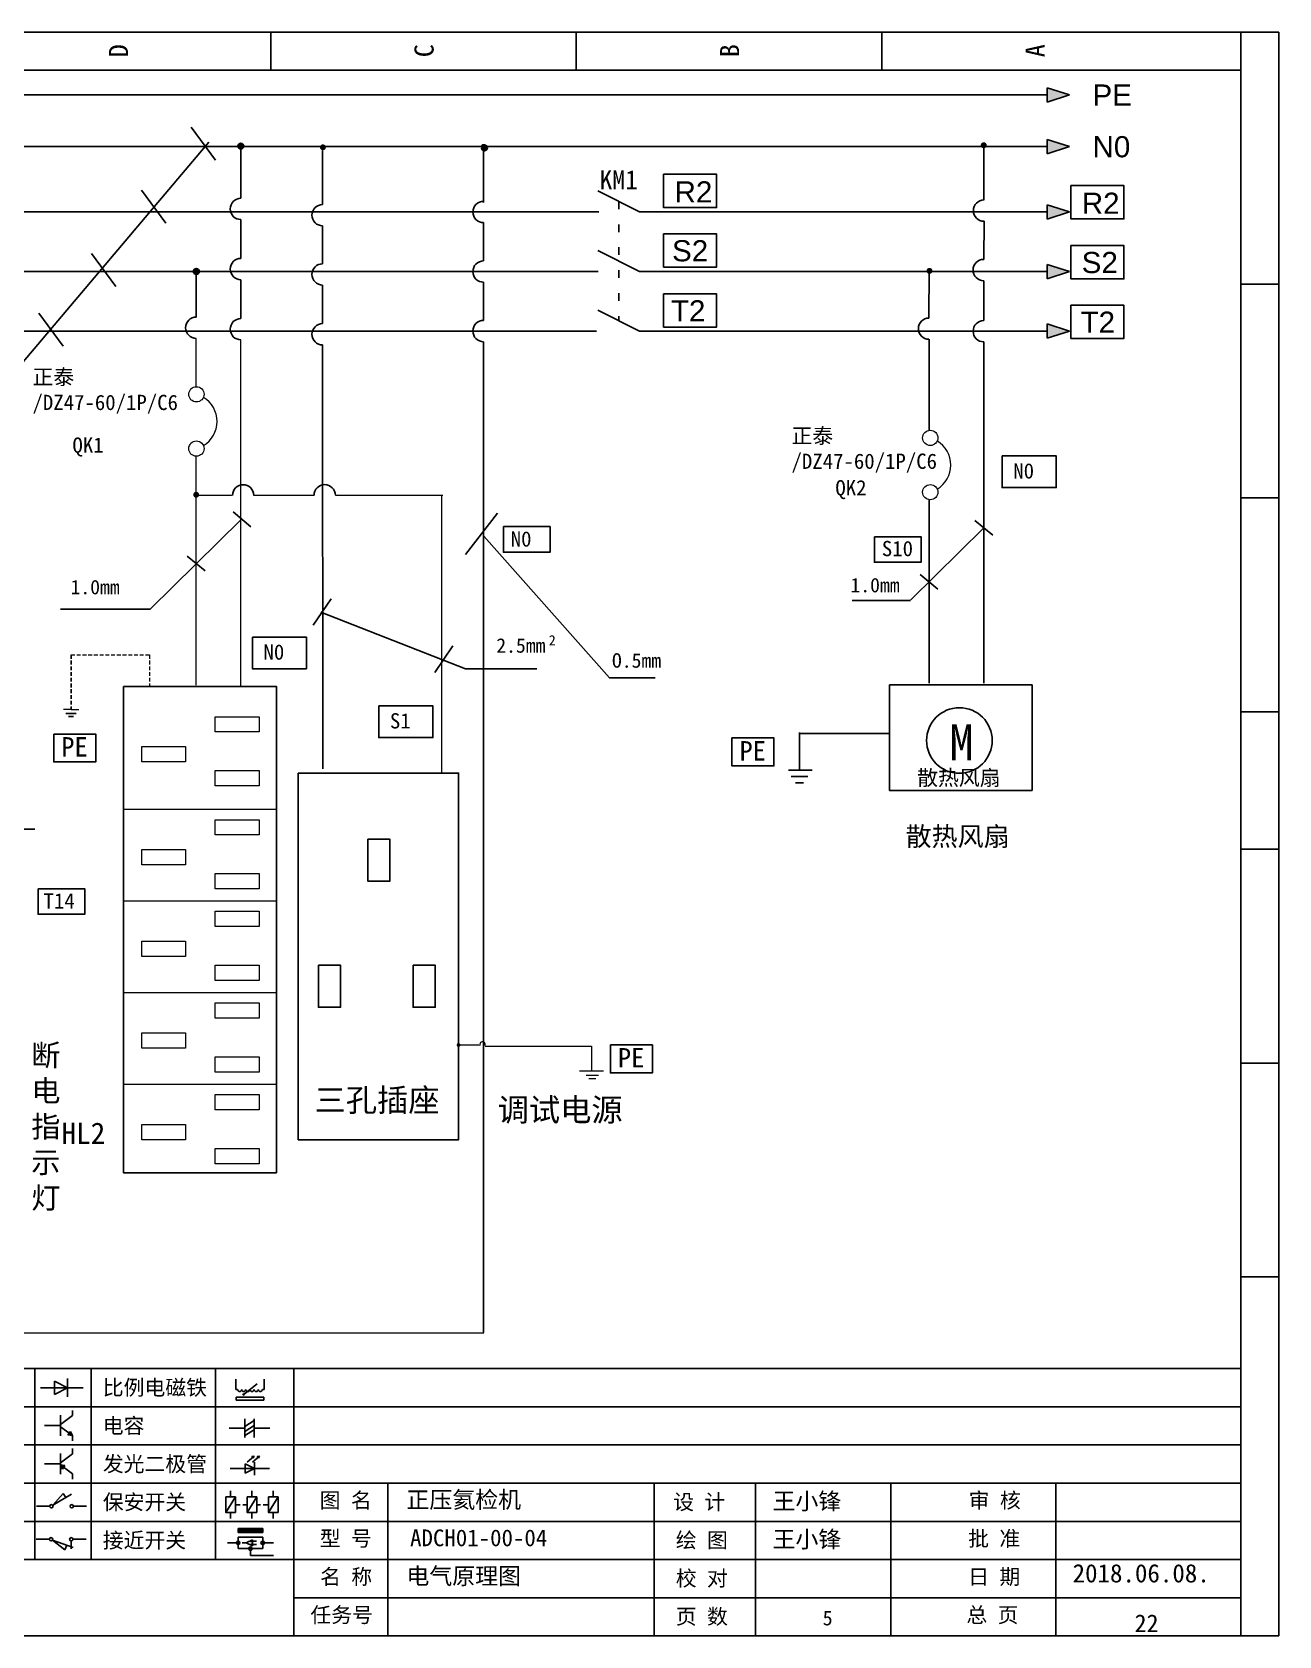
# Model space of a CAD drawing. Header units: millimetres. Extents: x 946 to 4507, y -1073 to 3239.
# Drawn here: x 1417.4 to 1580.7, y 36.8 to 246.8 of the extents above; entities that cross this region are included whole.
import ezdxf
from ezdxf.enums import TextEntityAlignment as Align

# ---------------------------------------------------------------- set-up
doc = ezdxf.new("R2010")
doc.units = ezdxf.units.MM
doc.linetypes.add('2', pattern=[15, 1, -2, 1, -2, 1, -2, 1, -2, 1, -2])
doc.linetypes.add('DASHED', pattern=[0.75, 0.5, -0.25])
doc.layers.add('1', color=3, linetype='Continuous', lineweight=20)
doc.layers.add('元件', color=4, linetype='Continuous', lineweight=25)
for name, color, linetype in [('MISC', 2, 'Continuous'), ('SYMS', 7, 'Continuous'), ('主图', 7, 'Continuous')]:
    doc.layers.add(name, color=color, linetype=linetype)
doc.styles.get("Standard").update_dxf_attribs({"font": ''})
doc.styles.add('工程字', font='')
doc.styles.add('样式 0', font='')
doc.styles.add('样式 8', font='arial.ttf')
doc.styles.add('汉字', font='')
doc.styles.get('Standard').set_extended_font_data('SimSun')
doc.styles.get('工程字').set_extended_font_data('SimSun')
doc.styles.get('样式 0').set_extended_font_data('KaiTi_GB2312')
doc.styles.get('汉字').set_extended_font_data('新宋体')

# ---------------------------------------------------------------- blocks, each defined once
blk = doc.blocks.new('WDDOT')
blk.add_hatch(color=256).paths.add_polyline_path([(0.5, 0, 1), (-0.5, 0, 1)])
blk.add_circle((0, 0), 0.5)
blk = doc.blocks.new('二极管')
at = {"linetype": 'ByBlock'}
for p, q in [((-1787.52, -776.77), (-1781.92, -776.77)), ((-1783.97, -776.77), (-1785.69, -775.9)), ((-1785.69, -775.9), (-1785.69, -777.65)), ((-1783.97, -776.77), (-1785.69, -777.65)), ((-1783.97, -777.99), (-1783.97, -775.56))]:
    blk.add_line(p, q, dxfattribs=at)
blk = doc.blocks.new('NPN三极管')
at = {"linetype": 'ByBlock'}
for p, q in [((-1785.73, -780.61), (-1785.73, -783.32)), ((-1785.73, -781.82), (-1784.15, -780.66)), ((-1784.15, -780.66), (-1784.15, -779.98)), ((-1785.73, -781.97), (-1787.81, -781.97)), ((-1785.73, -782.11), (-1784.15, -783.27)), ((-1784.41, -782.73), (-1784.74, -783.18)), ((-1784.15, -783.27), (-1784.74, -783.18)), ((-1784.15, -783.27), (-1784.41, -782.73)), ((-1784.15, -783.27), (-1784.15, -783.96))]:
    blk.add_line(p, q, dxfattribs=at)
blk = doc.blocks.new('PNP三极管')
at = {"linetype": 'ByBlock'}
for p, q in [((-1784.9, -785.38), (-1784.9, -788.09)), ((-1783.32, -785.43), (-1783.32, -784.75)), ((-1784.9, -786.74), (-1786.98, -786.74)), ((-1784.9, -786.59), (-1783.32, -785.43)), ((-1784.9, -786.88), (-1783.32, -788.04)), ((-1784.9, -786.88), (-1784.31, -786.97)), ((-1784.9, -786.88), (-1784.64, -787.42)), ((-1784.31, -786.97), (-1784.64, -787.42)), ((-1783.32, -788.04), (-1783.32, -788.73))]:
    blk.add_line(p, q, dxfattribs=at)
blk = doc.blocks.new('常开行程开关')
at = {"linetype": 'ByBlock'}
for p, q in [((-1785.89, -792.17), (-1784.52, -790.62)), ((-1785.89, -792.17), (-1783.43, -790.72)), ((-1784.52, -790.62), (-1784.19, -791.17)), ((-1786.29, -792.3), (-1788.01, -792.3)), ((-1781.48, -792.3), (-1783.21, -792.3))]:
    blk.add_line(p, q, dxfattribs=at)
for centre in [(-1786.07, -792.3), (-1783.42, -792.3)]:
    blk.add_circle(centre, 0.219, dxfattribs=at)
blk = doc.blocks.new('常闭行程开关')
at = {"linetype": 'ByBlock'}
for p, q in [((-1786.34, -796.62), (-1788.07, -796.62)), ((-1785.93, -796.72), (-1783.25, -797.7)), ((-1785.93, -796.72), (-1784.3, -798)), ((-1784.3, -798), (-1784.08, -797.4)), ((-1783.48, -796.84), (-1783.48, -797.85)), ((-1781.54, -796.62), (-1783.26, -796.62))]:
    blk.add_line(p, q, dxfattribs=at)
for centre in [(-1786.12, -796.62), (-1783.48, -796.62)]:
    blk.add_circle(centre, 0.219, dxfattribs=at)
blk = doc.blocks.new('电容')
at = {"linetype": 'ByBlock'}
for p, q in [((-1756.08, -782.99), (-1756.08, -780.56)), ((-1754.86, -780.79), (-1756.08, -781.55)), ((-1754.86, -782.99), (-1754.86, -780.56)), ((-1756.08, -781.77), (-1758.13, -781.77)), ((-1754.86, -781.44), (-1756.08, -782.2)), ((-1754.86, -781.99), (-1756.08, -782.75)), ((-1754.86, -781.77), (-1752.81, -781.77))]:
    blk.add_line(p, q, dxfattribs=at)
blk = doc.blocks.new('发光二极管')
at = {"linetype": 'ByBlock'}
for p, q in [((-1755.78, -785.92), (-1754.89, -785.14)), ((-1754.89, -785.14), (-1755.2, -785.22)), ((-1755.2, -785.22), (-1755.01, -785.43)), ((-1755.08, -785.92), (-1754.18, -785.14)), ((-1754.89, -785.14), (-1755.01, -785.43)), ((-1754.18, -785.14), (-1754.49, -785.22)), ((-1754.49, -785.22), (-1754.31, -785.43)), ((-1754.18, -785.14), (-1754.31, -785.43)), ((-1758.01, -786.77), (-1752.89, -786.77)), ((-1754.84, -786.77), (-1756.04, -786.16)), ((-1756.04, -786.16), (-1756.04, -787.39)), ((-1754.84, -786.77), (-1756.04, -787.39)), ((-1754.84, -787.63), (-1754.84, -785.92))]:
    blk.add_line(p, q, dxfattribs=at)
blk = doc.blocks.new('比例电磁阀')
at = {"linetype": 'ByBlock'}
for p, q in [((-1757.26, -775.38), (-1757.26, -776.71)), ((-1757.26, -776.71), (-1757.05, -776.71)), ((-1754.5, -775.98), (-1756.35, -777.44)), ((-1753.58, -776.71), (-1753.8, -776.71)), ((-1753.58, -775.38), (-1753.58, -776.71)), ((-1753.6, -777.73), (-1757.25, -777.73)), ((-1757.25, -778.13), (-1757.25, -777.73)), ((-1753.6, -778.13), (-1757.25, -778.13)), ((-1756.35, -777.44), (-1756.25, -777.25)), ((-1756.35, -777.44), (-1756.15, -777.38)), ((-1756.15, -777.38), (-1756.25, -777.25)), ((-1753.6, -777.73), (-1753.6, -778.13))]:
    blk.add_line(p, q, dxfattribs=at)
for centre in [(-1756.78, -776.71), (-1756.24, -776.71), (-1755.7, -776.71), (-1755.15, -776.71), (-1754.61, -776.71), (-1754.07, -776.71)]:
    blk.add_arc(centre, 0.271, 180, 0, dxfattribs=at)
blk = doc.blocks.new('保安开关')
at = {"linetype": 'ByBlock'}
for p, q in [((-1757.33, -790.79), (-1758.6, -792.81)), ((-1757.96, -790.79), (-1757.96, -789.97)), ((-1754.54, -790.79), (-1755.81, -792.81)), ((-1755.17, -790.79), (-1755.17, -789.97)), ((-1751.75, -790.79), (-1753.02, -792.81)), ((-1752.39, -790.79), (-1752.39, -789.97)), ((-1757.96, -792.81), (-1757.96, -793.62)), ((-1757.33, -791.8), (-1756.72, -791.8)), ((-1756.35, -791.8), (-1755.89, -791.8)), ((-1755.17, -792.81), (-1755.17, -793.62)), ((-1754.52, -791.8), (-1754.06, -791.8)), ((-1753.69, -791.8), (-1753.08, -791.8)), ((-1752.39, -792.81), (-1752.39, -793.62))]:
    blk.add_line(p, q, dxfattribs=at)
for points in [[(-1758.6, -790.79), (-1757.33, -790.79), (-1757.33, -792.81), (-1758.6, -792.81)], [(-1755.81, -790.79), (-1754.54, -790.79), (-1754.54, -792.81), (-1755.81, -792.81)], [(-1753.02, -790.79), (-1751.75, -790.79), (-1751.75, -792.81), (-1753.02, -792.81)]]:
    blk.add_lwpolyline(points, close=True, dxfattribs=at)
blk = doc.blocks.new('接近开关')
at = {"linetype": 'ByBlock'}
h = blk.add_hatch(dxfattribs=at)
h.set_pattern_fill('ANSI31', color=256, scale=0.01, style=0)
h.set_pattern_definition([(45, (-89.131516, -30.795668), (-0.0224506403, 0.0224506403), [])])
h.paths.add_polyline_path([(-1513.76, -1123.35), (-1513.76, -1122.85), (-1516.96, -1122.85), (-1516.96, -1123.35)])
for p, q in [((-1516.96, -1123.35), (-1516.96, -1122.85)), ((-1516.96, -1122.85), (-1513.76, -1122.85)), ((-1516.96, -1123.35), (-1513.76, -1123.35)), ((-1513.76, -1122.85), (-1513.76, -1123.35)), ((-1517.18, -1124.71), (-1518.36, -1124.71)), ((-1516.96, -1123.95), (-1513.76, -1123.95)), ((-1516.96, -1123.95), (-1516.96, -1125.47)), ((-1516.96, -1125.47), (-1513.76, -1125.47)), ((-1515.91, -1124.71), (-1516.45, -1124.71)), ((-1515.11, -1124.31), (-1515.91, -1124.71)), ((-1515.11, -1125.11), (-1515.91, -1124.71)), ((-1515.33, -1124.53), (-1515.17, -1124.53)), ((-1515.33, -1124.88), (-1515.17, -1124.88)), ((-1515.25, -1124.45), (-1515.25, -1124.61)), ((-1515.11, -1124.31), (-1515.11, -1125.11)), ((-1515.11, -1124.48), (-1514.58, -1124.48)), ((-1515.11, -1124.94), (-1514.58, -1124.94)), ((-1513.76, -1123.95), (-1513.76, -1125.47)), ((-1513.54, -1124.71), (-1512.36, -1124.71)), ((-1515.36, -1125.69), (-1515.36, -1126.36)), ((-1515.36, -1126.36), (-1512.36, -1126.36))]:
    blk.add_line(p, q, dxfattribs=at)
for centre in [(-1516.96, -1124.71), (-1515.36, -1125.47), (-1513.76, -1124.71)]:
    blk.add_circle(centre, 0.225, dxfattribs=at)
blk = doc.blocks.new('三孔插座')
for points in [[(864.36, 854.56), (899.36, 854.56), (899.36, 774.56), (864.36, 774.56)], [(879.53, 840.14), (884.37, 840.14), (884.37, 831), (879.53, 831)], [(868.77, 812.63), (873.61, 812.63), (873.61, 803.48), (868.77, 803.48)], [(889.43, 812.63), (894.27, 812.63), (894.27, 803.48), (889.43, 803.48)]]:
    blk.add_lwpolyline(points, close=True)
at = {"insert": (867.92, 785.7), "char_height": 5, "width": 35, "attachment_point": 1}
blk.add_mtext('{\\fSimSun|b0|i0|c134|p2;三孔插座}', dxfattribs=at)

msp = doc.modelspace()

# ---------------------------------------------------------------- hatches: boundary and pattern name
for points in [[(1445.141, 231.814, 1), (1444.354, 231.814, 1)], [(1477.023, 231.598, 1), (1476.244, 231.598, 1)], [(1550.333, 232.698), (1553.252, 231.763), (1550.333, 230.828)], [(1550.333, 224.133), (1553.252, 223.197), (1550.333, 222.262)], [(1550.333, 216.336), (1553.252, 215.401), (1550.333, 214.466)], [(1439.3, 215.401, 1), (1438.514, 215.401, 1)], [(1550.333, 208.54), (1553.252, 207.605), (1550.333, 206.67)]]:
    msp.add_hatch(color=256).paths.add_polyline_path(points)
h = msp.add_hatch(color=256)
edge = h.paths.add_edge_path()
edge.add_arc((1455.494, 231.668), 0.389, 0, 360)
h = msp.add_hatch(color=256)
edge = h.paths.add_edge_path()
edge.add_arc((1542.007, 231.936), 0.393, 0, 360)
h = msp.add_hatch(color=256)
edge = h.paths.add_edge_path()
edge.add_arc((1534.904, 215.485), 0.393, 0, 360)
h = msp.add_hatch(color=256)
edge = h.paths.add_edge_path()
edge.add_arc((1438.899, 186.176), 0.389, 0, 360)
at = {"layer": 'MISC'}
msp.add_hatch(color=256, dxfattribs=at).paths.add_polyline_path([(1550.333, 239.463), (1553.252, 238.528), (1550.333, 237.592)])

# ---------------------------------------------------------------- linework, layer by layer
at = {"linetype": 'ByBlock'}
for p, q in [((1283.654, 246.755), (1580.654, 246.755)), ((1580.654, 246.755), (1580.654, 36.755)), ((1580.654, 36.755), (1580.654, 246.755)), ((1575.654, 71.755), (1288.654, 71.755)), ((1575.654, 66.755), (1288.654, 66.755)), ((1575.654, 61.755), (1288.654, 61.755)), ((1575.654, 56.755), (1288.654, 56.755)), ((1575.654, 51.755), (1288.654, 51.755)), ((1575.654, 46.755), (1288.654, 46.755)), ((1575.654, 41.755), (1451.677, 41.755)), ((1580.654, 36.755), (1283.654, 36.755))]:
    msp.add_line(p, q, dxfattribs=at)
at = {"color": 0, "lineweight": -2}
for p, q in [((1438.258, 234.298), (1441.449, 229.974)), ((1449.425, 231.763), (1465.767, 231.763)), ((1455.452, 224.174), (1455.452, 231.25)), ((1476.513, 231.642), (1476.513, 224.442)), ((1542.007, 231.973), (1542.007, 224.773)), ((1431.731, 226.073), (1434.921, 221.749)), ((1455.452, 216.412), (1455.452, 221.386)), ((1542.003, 216.989), (1542.054, 221.986)), ((1425.18, 217.776), (1428.371, 213.452)), ((1475.119, 215.401), (1458.605, 215.401)), ((1534.841, 209.316), (1534.845, 215.611)), ((1542.014, 208.979), (1542.003, 214.201)), ((1455.452, 208.578), (1455.452, 213.624)), ((1418.31, 209.959), (1421.501, 205.634)), ((1534.845, 206.528), (1534.845, 194.606)), ((1542.007, 206.191), (1542.007, 161.506)), ((1455.452, 205.789), (1455.494, 150.276)), ((1534.845, 185.524), (1534.845, 161.506)), ((1444.774, 182.945), (1432.874, 171.202)), ((1443.725, 183.924), (1446.072, 181.98)), ((1474.153, 178.367), (1478.343, 183.749)), ((1540.834, 182.809), (1543.181, 180.865)), ((1476.547, 180.759), (1493.006, 162.224)), ((1542.008, 181.838), (1532.451, 172.407)), ((1437.715, 178.149), (1440.062, 176.204)), ((1533.671, 175.741), (1536.018, 173.797)), ((1454.211, 169.084), (1456.572, 172.552)), ((1532.44, 172.325), (1524.778, 172.325)), ((1432.874, 171.202), (1421.118, 171.202)), ((1455.213, 170.795), (1474.173, 163.385)), ((1470.155, 162.919), (1472.516, 166.387)), ((1474.173, 163.385), (1483.51, 163.385)), ((1493.006, 162.224), (1498.991, 162.224)), ((1417.77, 71.755), (1417.77, 46.755)), ((1425.129, 71.755), (1425.129, 46.755)), ((1441.439, 71.755), (1441.439, 46.755)), ((1451.677, 71.755), (1451.677, 36.84)), ((1463.999, 56.755), (1463.999, 36.84)), ((1498.869, 56.755), (1498.869, 36.755)), ((1512.134, 56.755), (1512.134, 36.755)), ((1529.825, 56.755), (1529.825, 36.755)), ((1551.437, 56.755), (1551.437, 36.755))]:
    msp.add_line(p, q, dxfattribs=at)
for p, q in [((1348.516, 231.763), (1550.333, 231.763)), ((1553.252, 231.763), (1550.333, 232.698)), ((1550.333, 232.698), (1550.333, 230.828)), ((1553.252, 231.763), (1550.333, 230.828)), ((1496.939, 223.197), (1491.486, 225.947)), ((1365.791, 223.197), (1491.608, 223.197)), ((1496.939, 223.197), (1550.333, 223.197)), ((1553.252, 223.197), (1550.333, 224.133)), ((1550.333, 224.133), (1550.333, 222.262)), ((1553.252, 223.197), (1550.333, 222.262)), ((1496.939, 215.401), (1491.486, 218.151)), ((1553.252, 215.401), (1550.333, 216.336)), ((1550.333, 216.336), (1550.333, 214.466)), ((1365.791, 215.401), (1491.506, 215.401)), ((1496.939, 215.401), (1550.333, 215.401)), ((1553.252, 215.401), (1550.333, 214.466)), ((1496.939, 207.605), (1491.486, 210.355)), ((1553.252, 207.605), (1550.333, 208.54)), ((1550.333, 208.54), (1550.333, 206.67)), ((1365.791, 207.605), (1491.301, 207.605)), ((1496.939, 207.605), (1550.333, 207.605)), ((1553.252, 207.605), (1550.333, 206.67)), ((1415.182, 142.399), (1417.768, 142.399))]:
    msp.add_line(p, q)
at = {"color": 0, "ltscale": 2}
for p, q in [((1444.748, 224.999), (1444.748, 232.013)), ((1444.748, 217.124), (1444.748, 222.211)), ((1438.949, 215.545), (1438.556, 215.545)), ((1438.907, 209.439), (1438.907, 215.401)), ((1444.748, 209.249), (1444.748, 214.336)), ((1476.513, 76.469), (1476.513, 206.211))]:
    msp.add_line(p, q, dxfattribs=at)
at = {"color": 6, "linetype": '2'}
msp.add_line((1494.212, 224.572), (1494.212, 208.98), dxfattribs=at)
at = {"color": 0}
for p, q in [((1476.513, 216.795), (1476.513, 221.803)), ((1476.513, 208.999), (1476.513, 214.007)), ((1509.256, 207.605), (1496.939, 207.605))]:
    msp.add_line(p, q, dxfattribs=at)
at = {"linetype": 'Continuous', "lineweight": 0}
for p, q in [((1438.907, 200.325), (1438.907, 206.65)), ((1444.748, 172.884), (1444.748, 206.461)), ((1438.907, 173.073), (1438.907, 191.217)), ((1438.907, 161.237), (1438.907, 173.073)), ((1444.748, 161.048), (1444.748, 172.884))]:
    msp.add_line(p, q, dxfattribs=at)
at = {"color": 2, "linetype": 'DASHED'}
msp.add_line((1422.517, 165.204), (1422.517, 158.049), dxfattribs=at)
at = {"color": 2, "linetype": 'DASHED', "lineweight": 0}
for p, q in [((1422.517, 165.204), (1432.773, 165.204)), ((1432.773, 165.204), (1432.773, 161.084))]:
    msp.add_line(p, q, dxfattribs=at)
at = {"color": 2, "lineweight": 0}
for p, q in [((1422.517, 158.049), (1421.517, 158.049)), ((1422.532, 158.039), (1423.532, 158.039))]:
    msp.add_line(p, q, dxfattribs=at)
at = {"color": 2}
for p, q in [((1422.517, 157.532), (1421.851, 157.532)), ((1422.517, 157.532), (1423.183, 157.532)), ((1422.517, 157.122), (1422.178, 157.122)), ((1422.517, 157.122), (1422.857, 157.122))]:
    msp.add_line(p, q, dxfattribs=at)
at = {"color": 1, "lineweight": -2}
for p, q in [((1517.879, 155.031), (1517.879, 150.143)), ((1517.897, 154.918), (1529.598, 154.918))]:
    msp.add_line(p, q, dxfattribs=at)
at = {"lineweight": 0}
for p, q in [((1429.436, 145.02), (1449.309, 145.02)), ((1429.436, 133.02), (1449.309, 133.02)), ((1429.436, 121.02), (1449.309, 121.02)), ((1429.436, 109.02), (1449.309, 109.02))]:
    msp.add_line(p, q, dxfattribs=at)
at = {"color": 1, "lineweight": 13}
for p, q in [((1489.068, 110.763), (1492.206, 110.763)), ((1489.942, 110.168), (1491.57, 110.168)), ((1490.299, 109.721), (1491.234, 109.721))]:
    msp.add_line(p, q, dxfattribs=at)
at = {"linetype": 'ByBlock'}
for points in [[(1448.654, 246.755), (1448.654, 241.755)], [(1488.654, 246.755), (1488.654, 241.755)], [(1528.654, 246.755), (1528.654, 241.755)], [(1575.654, 36.755), (1575.654, 246.755)], [(1575.654, 241.755), (1283.654, 241.755)], [(1580.654, 213.755), (1575.654, 213.755)], [(1580.654, 185.755), (1575.654, 185.755)], [(1580.654, 157.755), (1575.654, 157.755)], [(1580.654, 139.755), (1575.654, 139.755)], [(1580.654, 111.755), (1575.654, 111.755)], [(1580.654, 83.755), (1575.654, 83.755)]]:
    msp.add_lwpolyline(points, dxfattribs=at)
at = {"color": 1, "lineweight": -3}
for points in [[(1500.1, 228.137), (1507.041, 228.137), (1507.041, 223.784), (1500.1, 223.784)], [(1553.418, 226.65), (1560.359, 226.65), (1560.359, 222.298), (1553.418, 222.298)], [(1500.1, 220.332), (1507.041, 220.332), (1507.041, 215.979), (1500.1, 215.979)], [(1553.418, 218.791), (1560.359, 218.791), (1560.359, 214.439), (1553.418, 214.439)], [(1500.1, 212.473), (1507.041, 212.473), (1507.041, 208.12), (1500.1, 208.12)], [(1553.418, 210.987), (1560.359, 210.987), (1560.359, 206.634), (1553.418, 206.634)], [(1479.129, 182), (1485.235, 182), (1485.235, 178.653), (1479.129, 178.653)], [(1527.705, 180.673), (1533.811, 180.673), (1533.811, 177.326), (1527.705, 177.326)], [(1418.206, 134.584), (1424.311, 134.584), (1424.311, 131.237), (1418.206, 131.237)]]:
    msp.add_lwpolyline(points, close=True, dxfattribs=at)
at = {"color": 1, "lineweight": -2}
for points in [[(1544.417, 191.255), (1551.497, 191.255), (1551.497, 187.118), (1544.417, 187.118)], [(1446.25, 167.538), (1453.33, 167.538), (1453.33, 163.401), (1446.25, 163.401)], [(1462.804, 158.526), (1469.884, 158.526), (1469.884, 154.39), (1462.804, 154.39)], [(1420.245, 154.848), (1425.743, 154.848), (1425.743, 151.187), (1420.245, 151.187)], [(1509.04, 154.326), (1514.539, 154.326), (1514.539, 150.666), (1509.04, 150.666)], [(1493.122, 114.138), (1498.621, 114.138), (1498.621, 110.478), (1493.122, 110.478)]]:
    msp.add_lwpolyline(points, close=True, dxfattribs=at)
msp.add_lwpolyline([(1449.414, 97.379), (1429.384, 97.379), (1429.384, 161.048), (1449.414, 161.048)], close=True)
at = {"color": 0, "lineweight": -2}
msp.add_lwpolyline([(1529.652, 161.285), (1548.343, 161.285), (1548.343, 147.455), (1529.652, 147.455)], close=True, dxfattribs=at)
at = {"lineweight": 0}
for points in [[(1441.402, 155.114), (1441.402, 157.114), (1447.146, 157.114), (1447.146, 155.114)], [(1431.769, 151.211), (1431.769, 153.212), (1437.513, 153.212), (1437.513, 151.211)], [(1441.402, 148.054), (1441.402, 150.055), (1447.146, 150.055), (1447.146, 148.054)], [(1441.402, 141.63), (1441.402, 143.63), (1447.146, 143.63), (1447.146, 141.63)], [(1431.769, 137.727), (1431.769, 139.728), (1437.513, 139.728), (1437.513, 137.727)], [(1441.402, 134.571), (1441.402, 136.571), (1447.146, 136.571), (1447.146, 134.571)], [(1441.402, 129.63), (1441.402, 131.63), (1447.146, 131.63), (1447.146, 129.63)], [(1431.769, 125.727), (1431.769, 127.728), (1437.513, 127.728), (1437.513, 125.727)], [(1441.402, 122.571), (1441.402, 124.571), (1447.146, 124.571), (1447.146, 122.571)], [(1441.402, 117.63), (1441.402, 119.63), (1447.146, 119.63), (1447.146, 117.63)], [(1431.769, 113.727), (1431.769, 115.728), (1437.513, 115.728), (1437.513, 113.727)], [(1441.402, 110.571), (1441.402, 112.571), (1447.146, 112.571), (1447.146, 110.571)], [(1441.402, 105.63), (1441.402, 107.63), (1447.146, 107.63), (1447.146, 105.63)], [(1431.769, 101.727), (1431.769, 103.728), (1437.513, 103.728), (1437.513, 101.727)], [(1441.402, 98.571), (1441.402, 100.571), (1447.146, 100.571), (1447.146, 98.571)]]:
    msp.add_lwpolyline(points, close=True, dxfattribs=at)
at = {"color": 1, "lineweight": 13}
msp.add_lwpolyline([(1476.737, 113.995), (1490.669, 113.995), (1490.669, 110.833)], dxfattribs=at)
for centre, radius in [((1444.748, 231.814), 0.393), ((1476.634, 231.598), 0.389), ((1438.907, 215.401), 0.393)]:
    msp.add_circle(centre, radius)
at = {"lineweight": 0}
for centre in [(1438.926, 199.325), (1438.926, 192.216), (1535.009, 193.62), (1535.009, 186.511)]:
    msp.add_circle(centre, 1, dxfattribs=at)
at = {"color": 0, "lineweight": -2}
msp.add_circle((1538.82, 153.997), 4.292, dxfattribs=at)
at = {"color": 0, "ltscale": 2}
for centre, start, end in [((1444.748, 223.605), 90, 270), ((1542.054, 223.38), 90, 270), ((1455.452, 222.78), 90, 270), ((1476.513, 223.197), 90, 270), ((1444.748, 215.73), 90, 270), ((1455.452, 215.018), 90, 270), ((1476.513, 215.401), 90, 270), ((1542.003, 215.595), 90, 270), ((1438.907, 208.044), 90, 270), ((1444.748, 207.855), 90, 270), ((1455.452, 207.183), 90, 270), ((1476.513, 207.605), 90, 270), ((1534.841, 207.922), 90, 270), ((1542.014, 207.585), 90, 270), ((1445.049, 186.087), 0, 180), ((1455.724, 186.116), 0, 180)]:
    msp.add_arc(centre, 1.394, start, end, dxfattribs=at)
at = {"lineweight": 0}
for centre in [(1437.933, 195.771), (1534.016, 190.065)]:
    msp.add_arc(centre, 3.691, 301.18201, 58.81799, dxfattribs=at)
at = {"layer": '1', "color": 7, "linetype": 'Continuous', "lineweight": 13}
for p, q in [((1438.907, 186.129), (1443.525, 186.129)), ((1446.443, 186.116), (1454.33, 186.116)), ((1457.118, 186.116), (1471.201, 186.116)), ((1471.036, 186.116), (1471.036, 149.727)), ((1476.063, 114.125), (1473.255, 114.125)), ((1476.549, 76.386), (1389.196, 76.386))]:
    msp.add_line(p, q, dxfattribs=at)
at = {"layer": '1', "color": 7, "linetype": 'Continuous', "lineweight": 13, "const_width": 0.25}
msp.add_lwpolyline([(1473.13, 114.125, 1), (1473.38, 114.125, 1)], format="xyb", close=True, dxfattribs=at)
at = {"layer": '1', "color": 7, "linetype": 'Continuous', "lineweight": 13}
msp.add_arc((1476.401, 114.211), 0.348, 331.58081, 194.28151, dxfattribs=at)
at = {"layer": 'MISC'}
for p, q in [((1553.252, 238.528), (1550.333, 239.463)), ((1550.333, 239.463), (1550.333, 237.592)), ((1312.016, 238.528), (1550.333, 238.528)), ((1553.252, 238.528), (1550.333, 237.592))]:
    msp.add_line(p, q, dxfattribs=at)
at = {"layer": '主图', "linetype": 'ByBlock'}
msp.add_line((1414.584, 201.622), (1440.554, 232.325), dxfattribs=at)
at = {"layer": '元件', "color": 1}
for p, q in [((1519.548, 150.106), (1516.45, 150.106)), ((1518.963, 149.291), (1516.796, 149.291)), ((1518.407, 148.439), (1517.352, 148.439))]:
    msp.add_line(p, q, dxfattribs=at)

# ---------------------------------------------------------------- block references
at = {"color": 0, "lineweight": -2, "xscale": 0.6, "yscale": 0.6, "zscale": 0.6}
msp.add_blockref('三孔插座', (933.642, -363.008), dxfattribs=at)
at = {"linetype": 'ByBlock'}
for name, p in [('二极管', (3206.022, 846.029)), ('比例电磁阀', (3201.366, 845.736)), ('NPN三极管', (3206.848, 846.258)), ('电容', (3201.366, 845.736)), ('PNP三极管', (3206.022, 846.029)), ('发光二极管', (3201.366, 845.447)), ('常开行程开关', (3206.022, 846.029)), ('保安开关', (3201.366, 845.736)), ('接近开关', (2961.367, 1173.653)), ('常闭行程开关', (3206.022, 846.029))]:
    msp.add_blockref(name, p, dxfattribs=at)
at = {"layer": 'SYMS', "lineweight": -3}
for p, xscale, yscale, zscale in [((1476.513, 231.763), 0.4949999999998909, 0.4949999999998909, 0.4949999999998909), ((1438.949, 215.545), 0.5, 0.5, 0.5)]:
    msp.add_blockref('WDDOT', p, dxfattribs=dict(at, xscale=xscale, yscale=yscale, zscale=zscale))

# ---------------------------------------------------------------- texts
at = {"style": '汉字'}
for s, p in [('QK1', (1424.739, 192.676)), ('QK2', (1524.623, 187.091))]:
    msp.add_text(s, height=2, dxfattribs=at).set_placement(p, align=Align.MIDDLE_CENTER)
at = {"color": 0}
for s, p in [('1.0mm', (1422.453, 173.141)), ('1.0mm', (1524.563, 173.398)), ('2.5mm', (1478.191, 165.494)), ('O.5mm', (1493.334, 163.53))]:
    msp.add_text(s, height=1.89, dxfattribs=at).set_placement(p)
at = {"linetype": 'ByBlock', "char_height": 2.5, "width": 5, "attachment_point": 1, "rotation": 90}
for s, insert in [('{\\fKaiTi_GB2312|b0|i0|c134|p0;D}', (1427.483, 243.463)), ('{\\fKaiTi_GB2312|b0|i0|c134|p0;C}', (1467.483, 243.463)), ('{\\fKaiTi_GB2312|b0|i0|c134|p0;B}', (1507.483, 243.463)), ('{\\fKaiTi_GB2312|b0|i0|c134|p0;A}', (1547.483, 243.463))]:
    msp.add_mtext(s, dxfattribs=dict(at, insert=insert))
at = {"attachment_point": 1}
for s, insert, char_height, width, style in [('N0', (1556.247, 233.132), 2.772, 4.96666, '样式 8'), ('KM1', (1491.695, 228.658), 2.475, 1.87004, '工程字'), ('R2', (1501.527, 227.217), 2.772, 4.96666, '样式 8'), ('R2', (1554.846, 225.731), 2.772, 4.96666, '样式 8'), ('S2', (1501.197, 219.508), 2.772, 4.96666, '样式 8'), ('S2', (1554.828, 217.967), 2.772, 4.96666, '样式 8'), ('T2', (1501.048, 211.639), 2.772, 4.96666, '样式 8'), ('T2', (1554.679, 210.153), 2.772, 4.96666, '样式 8'), ('正压氦检机', (1466.425, 55.696), 2.2, 75.3177, '汉字'), ('{\\fKaiTi_GB2312|b0|i0|c134|p49;ADCH01-00-04}', (1466.903, 50.696), 2.2, 75.3177, '汉字')]:
    msp.add_mtext(s, dxfattribs=dict(at, insert=insert, char_height=char_height, width=width, style=style))
at = {"color": 0, "insert": (1485.055, 167.788), "char_height": 1.35, "width": 2.39904, "attachment_point": 1}
msp.add_mtext('2', dxfattribs=at)
at = {"color": 0, "lineweight": -2, "attachment_point": 1}
for s, insert, char_height, width in [('M', (1537.498, 156.107), 4.706, 4.96215), ('{PE}', (1421.235, 154.441), 2.5415, 5.69717), ('{PE}', (1510.031, 153.919), 2.5415, 5.69717), ('散热风扇', (1533.293, 150.125), 2, 11.77848), ('{PE}', (1494.112, 113.731), 2.5415, 5.69717)]:
    msp.add_mtext(s, dxfattribs=dict(at, insert=insert, char_height=char_height, width=width))
at = {"attachment_point": 1}
for s, insert, char_height, width in [('散热风扇', (1531.767, 142.696), 2.5, 47.49761), ('王小锋', (1514.354, 55.509), 2.2, 75.3177), ('王小锋', (1514.354, 50.509), 2.2, 75.3177), ('{\\fKaiTi_GB2312|b0|i0|c134|p49;电气原理图}', (1466.42, 45.703), 2.2, 75.3177), ('{\\fKaiTi_GB2312|b0|i0|c134|p49;2018.06.08.}', (1553.641, 46.16), 2.4, 72.30504), ('{\\fKaiTi_GB2312|b0|i0|c134|p49;5}', (1520.918, 40.057), 1.92, 75.3177), ('{\\fKaiTi_GB2312|b0|i0|c134|p49;22}', (1561.759, 39.566), 2.304, 90.38124)]:
    msp.add_mtext(s, dxfattribs=dict(at, insert=insert, char_height=char_height, width=width))
at = {"char_height": 2, "attachment_point": 1, "style": '汉字'}
for s, insert in [('{\\fKaiTi_GB2312|b0|i0|c134|p49;比例电磁铁}', (1426.672, 70.276)), ('{\\fKaiTi_GB2312|b0|i0|c134|p49;电容}', (1426.672, 65.276)), ('{\\fKaiTi_GB2312|b0|i0|c134|p49;发光二极管}', (1426.672, 60.276)), ('{\\fKaiTi_GB2312|b0|i0|c134|p49;保安开关}', (1426.672, 55.276)), ('{\\fKaiTi_GB2312|b0|i0|c134|p0;图 名}', (1455.072, 55.511)), ('{\\fKaiTi_GB2312|b0|i0|c134|p0;设 计}', (1501.36, 55.295)), ('{\\fKaiTi_GB2312|b0|i0|c134|p0;审 核}', (1540.039, 55.504)), ('{\\fKaiTi_GB2312|b0|i0|c134|p49;接近开关}', (1426.672, 50.276)), ('{\\fKaiTi_GB2312|b0|i0|c134|p0;型 号}', (1455.072, 50.511)), ('{\\fKaiTi_GB2312|b0|i0|c134|p0;绘 图}', (1501.688, 50.295)), ('{\\fKaiTi_GB2312|b0|i0|c134|p0;批 准}', (1539.969, 50.504)), ('{\\fKaiTi_GB2312|b0|i0|c134|p0;名 称}', (1455.123, 45.511)), ('{\\fKaiTi_GB2312|b0|i0|c134|p0;校 对}', (1501.688, 45.295)), ('{\\fKaiTi_GB2312|b0|i0|c134|p0;日 期}', (1539.969, 45.504)), ('{\\fKaiTi_GB2312|b0|i0|c134|p0;任务号}', (1453.853, 40.505)), ('{\\fKaiTi_GB2312|b0|i0|c134|p0;页 数}', (1501.688, 40.295)), ('{\\fKaiTi_GB2312|b0|i0|c134|p0;总 页}', (1539.741, 40.504))]:
    msp.add_mtext(s, dxfattribs=dict(at, insert=insert))
at = {"layer": '1', "color": 7, "linetype": 'Continuous', "lineweight": 13}
msp.add_text('调试电源', height=3, dxfattribs=at).set_placement((1478.368, 104.147))
at = {"layer": 'MISC', "insert": (1556.247, 239.896), "char_height": 2.772, "width": 4.96666, "attachment_point": 1, "style": '样式 8'}
msp.add_mtext('PE', dxfattribs=at)
at = {"layer": 'MISC', "color": 0, "attachment_point": 1, "style": '样式 0'}
for s, insert, char_height, width in [('{\\fSimSun|b0|i0|c134|p2;正泰/DZ47-60/1P/C6}', (1417.468, 202.599), 2, 9.98661), ('{\\fSimSun|b0|i0|c134|p2;正泰/DZ47-60/1P/C6}', (1516.843, 194.899), 2, 9.98661), ('N0', (1545.876, 190.299), 2, 5.01683), ('N0', (1480.078, 181.385), 2, 5.01683), ('S10', (1528.667, 180.129), 2, 5.01683), ('N0', (1447.709, 166.582), 2, 5.01683), ('S1', (1464.262, 157.57), 2, 5.01683), ('T14', (1418.919, 134), 2, 5.01683), ('断 电指示灯', (1417.306, 114.184), 2.8, 5.01683), ('HL2', (1421.278, 103.979), 2.8, 5.01683)]:
    msp.add_mtext(s, dxfattribs=dict(at, insert=insert, char_height=char_height, width=width))

doc.saveas('drawing.dxf')
